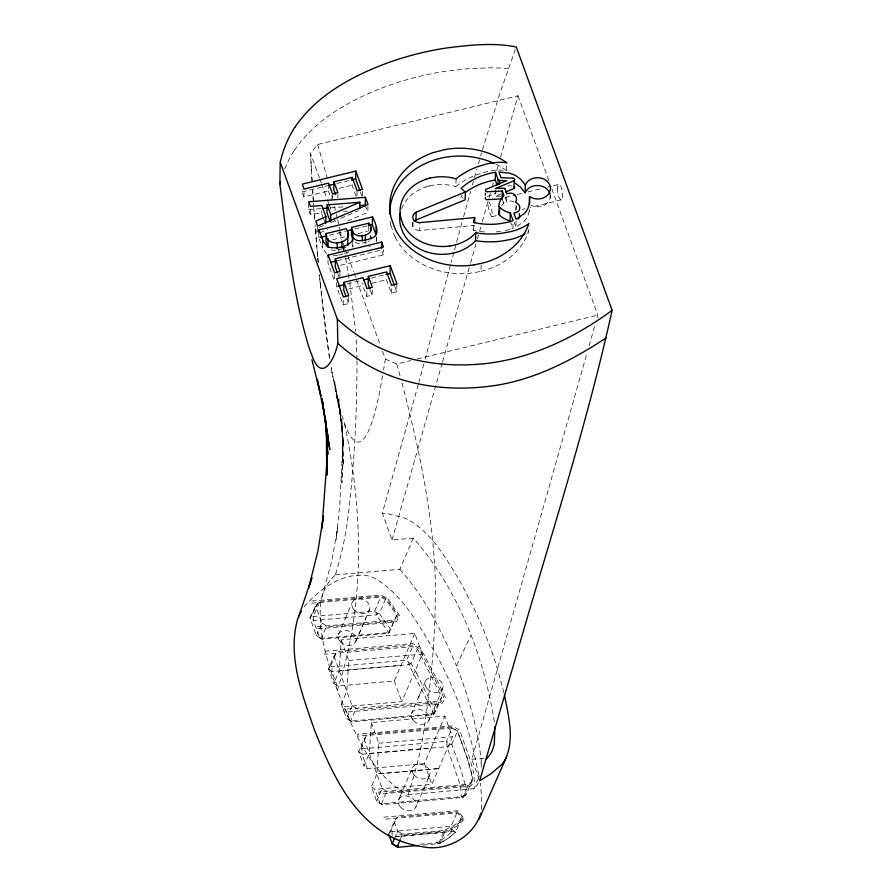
<?xml version="1.0" encoding="UTF-8"?>
<svg xmlns="http://www.w3.org/2000/svg" width="892" height="892" viewBox="0 0 892 892"><rect width="100%" height="100%" fill="white"/><g stroke="black" fill="none" stroke-linecap="round" stroke-linejoin="round"><path stroke-width="0.67" stroke-dasharray="4.46 3.34" d="M352.63 242.646L352.262 247.686M328.557 184.421L328.39 190.955L303.904 196.909L302.098 191.947L302.165 189.327M303.904 196.909L304.105 189.071M323.439 218.317L321.611 213.311L310.204 214.214L308.532 209.631L308.699 203.097M310.204 214.214L310.405 206.375M317.53 227.349L317.362 233.871L315.556 228.91L324.443 225.119M318.767 237.751L318.901 232.533M321.611 213.311L321.678 210.69M326.639 253.819L322.503 247.998L322.636 242.78M328.011 260.341L327.944 262.95L334.377 280.645L334.578 272.807M332.448 197.924L332.515 195.303M337.767 197.924L337.867 194.01M336.618 282.597L336.518 286.51L343.186 304.841L348.616 303.525L348.817 295.687M333.173 255.814L338.748 255.134L338.949 247.296M339.874 276.71L339.975 272.796M338.748 255.134L343.264 254.042L343.465 246.203M343.186 304.841L343.353 298.307M356.008 196.14L352.028 185.201L352.128 181.288M356.956 195.961L357.09 190.732M362.353 195.939L362.52 189.416M372.254 289.889L372.12 295.107L366.768 296.412L362.81 285.529L362.877 282.909M365.196 243.973L365.263 241.364M347.635 220.948L367.805 212.329L367.972 205.796M366.768 296.412L366.969 288.573M368.697 231.017L368.797 227.103M376.168 242.1L376.803 237.685M340.521 265.292L383.304 254.9L383.437 249.671M396.94 283.979L396.739 291.818L391.309 293.145L386.448 279.776L386.515 277.167M391.309 293.145L391.51 285.306M412.561 224.561L412.606 222.61M412.84 226.468L413.007 219.934M484.557 231.942A64.547 53.52 1.5 0 1 481.345 231.652A55.048 45.648 1.5 0 1 473.273 230.259L474.488 225.42L419.731 230.437L419.931 222.599M456.057 178.734L455.857 186.573L459.079 184.131A76.01 63.031 1.5 0 1 476.964 174.698L485.716 171.989A57.133 47.376 1.5 0 1 493.499 170.562L498.037 170.205A42.314 35.089 1.5 0 1 506.556 170.55L506.756 162.723M473.273 230.259L473.474 222.42M395.089 237.06A70.802 58.705 1.5 0 0 473.953 272.707L481.011 271.335L481.212 263.508M438.663 768.659L376.892 774.044L371.429 786.711L376.692 801.183L382.278 804.629L462.937 797.47L465.97 794.705L471.757 781.425L471.4 774.211A74.181 56.096 23.5 0 0 470.853 771.223L467.475 759.003L460.829 740.36M500.769 196.106L495.149 196.407L495.316 189.885M501.605 205.751L503.779 203.387L503.88 199.462M514.071 202.261L513.647 201.96A5.575 4.616 1.5 0 0 511.105 201.012L508.719 201.079A9.344 7.749 1.5 0 0 506.689 201.67L506.89 193.832M505.407 230.582L506.912 230.236A47.466 39.359 1.5 0 0 512.889 228.419L513.023 223.19M516.122 210.334L515.754 202.06M529.313 211.081L527.919 215.764A24.954 20.694 1.5 0 1 524.095 221.383L515.944 227.103L516.145 219.265M481.011 271.335L485.426 270.131A70.903 58.794 1.5 0 0 528.677 231.407L528.778 228.809M529.29 211.27L529.335 209.308M465.97 794.705L465.624 787.446M550.141 197.745L550.23 195.114M414.791 633.42L394.275 680.953L337.243 686.026L333.798 683.328L339.272 670.661L341.201 639.82L414.791 633.42L422.317 654.092L401.801 701.625L344.769 706.698L341.324 704.011L346.787 691.345L348.727 660.493L341.201 639.82M369.366 753.361L431.137 747.987L424.38 763.652L367.348 768.726L363.903 766.027L369.366 753.361L371.34 722.52L444.885 716.12L452.411 736.792L431.895 784.324L374.874 789.398L371.429 786.711M371.34 722.52L378.866 743.192L376.903 773.91L438.741 768.48M481.424 809.423L481.747 798.05L480.286 783.154M376.736 240.327L376.658 237.183M382.568 351.381L385.377 359.097L383.538 369.957M382.523 375.71C376.859 411.067 359.81 491.325 337.611 399.761M450.415 265.091L425.127 359.231M453.85 252.38L451.107 262.549M423.878 363.858L418.872 382.389M322.034 596.793L331.679 561.258L337.689 527.986L336.15 539.37L339.819 504.136L343.23 437.805L341.937 482.906L342.628 451.363L341.703 417.724L343.52 465.546L342.115 432.118L338.782 398.802L343.866 446.825L340.086 413.698L334.623 381.52L342.662 428.606L331.155 367.404M456.615 242.178L462.881 219.209M454.541 249.827L456.269 243.449M418.237 384.697L382.3 513.279L392.023 539.972L413.364 538.121C458.499 589.534 484.245 656.947 494.67 723.936M463.584 216.667L470.619 191.334M472.381 185.068L473.44 181.31M392.023 539.972L442.097 363.367M442.477 362.029L470.173 264.366M470.552 263.029L475.871 244.296M477.387 238.945L481.936 222.888M482.316 221.55L488.771 198.805M489.15 197.466L490.288 193.452M492.562 185.425L493.321 182.749M496.733 170.707L498.628 164.016M500.535 157.326L517.984 95.79L317.663 144.493L310.494 153.368L310.806 159.267M479.205 779.519L471.846 759.282L587.181 352.552M589.077 345.862L595.142 324.454M597.038 317.764L597.796 315.088L551.713 188.468M474.488 177.586L476.964 168.922M478.368 164.005L479.785 159.11M480.665 156.044L481.557 152.978M482.46 149.912L499.487 94.585L515.253 49.673M335.648 574.069L338.536 564.045A918.727 488.203 -20 0 0 346.52 527.93C354.046 472.671 356.923 416.72 357.012 360.981M331.701 578.73L335.437 574.783M474.12 788.628L408.123 794.805C369.344 773.687 352.92 728.842 337.276 690.319C365.497 604.475 363.2 510.949 344.457 423.41M408.123 794.805L412.851 779.563A1018.965 541.477 -20 0 0 421.626 744.017C431.026 688.278 436.478 631.592 435.129 575.028C432.364 509.299 418.092 444.617 401.534 381.163M515.554 209.888L516.256 207.245A7.872 6.534 1.5 0 0 516.055 205.238M400.441 838.848L402.448 834.076M413.364 538.121L400.263 568.226M400.341 795.898L412.383 768.001M427.848 779.34L429.71 775.025L415.951 806.903M338.425 634.48L345.538 618.011M345.26 618.669L352.184 602.602M355.752 641.504L369.511 609.626M359.108 633.744L365.988 617.788M425.328 681.555L411.569 713.433M418.404 697.622L421.972 689.315M435.82 704.39L428.896 720.457M442.655 688.579L435.541 705.048M321.956 623.107L328.245 626.831L395.412 620.988L398.2 615.447L386.281 598.577L380.706 596.112L319.024 601.487L315.757 606.058L321.956 623.107L316.493 635.773L322.068 639.229L388.656 633.32L396.806 615.313L385.5 599.301L380.683 597.183L311.509 603.215L310.75 601.141L380.717 595.042L387.072 597.852L399.594 615.569L396.371 621.969L317.474 628.838L316.727 626.764L394.454 620.007L396.806 615.313M322.068 639.229L321.209 638.561L326.673 625.905M333.998 656.189L352.061 705.817L358.35 709.53L440.503 702.383L443.67 697.511L429.844 668.833L418.683 648.071L412.717 645.072L337.276 651.639L333.998 656.189L328.535 668.855L333.798 683.328M337.243 686.026L331.98 671.553L328.535 668.855L330.664 665.889L336.128 653.234M352.061 705.817L346.598 718.484L351.883 721.829L433.322 714.592L435.486 711.537L441.752 697.143L417.668 649.398L412.639 646.577L324.788 654.226L323.74 651.327L412.795 643.578L419.942 647.168L431.906 669.413L445.587 697.878L441.763 703.766L344.245 712.251L343.186 709.352L439.254 701.001L441.752 697.143M351.883 721.829L350.679 720.892L356.142 708.226M460.428 739.234L457.373 730.793L451.062 727.058L367.381 734.339L364.103 738.888L358.64 751.555L363.903 766.027M367.348 768.726L362.074 754.253L358.64 751.555L361.093 748.143L366.556 735.476M364.103 738.888L382.155 788.517L376.692 801.183L382.278 804.629M381.408 803.96L386.872 791.304M398.624 799.879L400.486 795.564M388.734 834.254L394.197 821.588L397.475 817.039L457.306 811.832L463.115 818.778L458.354 823.349M389.96 832.548L396.661 818.176M431.293 747.619L444.885 716.12M394.197 821.588L397.732 831.288L394.966 837.543M479.439 775.906L478.892 777.166M319.403 602.524L313.304 616.528L313.404 620.531L319.938 638.471L389.157 632.551M318.21 602.624L311.765 615.324L313.304 616.528L374.618 611.098L380.683 597.183M385.5 599.301L379.323 613.462L390.629 629.496M388.656 633.32L394.454 620.007M330.664 665.889L331.869 666.837L406.707 660.192L412.639 646.577M416.519 673.159L411.112 663.47L417.423 648.986M433.322 714.592L439.254 701.001M465.1 784.447L460.963 769.841L451.753 744.374L446.346 741.308L452.132 728.028L457.496 731.217L467.352 758.2L471.667 773.007A66.878 50.565 23.5 0 1 472.492 777.824L472.66 781.905L469.147 785.205L388.444 792.23L382.155 788.517M451.753 744.374L457.496 731.217M423.299 845.014L438.541 843.654L444.305 830.43C449.155 827.375 469.292 820.004 456.86 812.935L384.563 819.235L383.805 817.161L457.752 810.728L464.632 818.956L457.195 825.814L447.227 831.946L396.516 836.729L395.769 834.656L444.305 830.43M438.541 843.654L440.035 843.263L445.81 830.017M462.937 797.47L468.735 784.179L471.757 781.425M451.207 832.281L451.776 828.891L451.051 826.271L456.86 812.935M461.588 818.6L455.767 831.924L451.831 831.645L392.179 836.952M478.313 778.504L473.63 789.108M335.403 574.883L399.783 569.286L400.196 568.36M321.209 638.561L316.493 635.773L309.97 617.844L315.757 606.058M378.621 613.44L376.246 614.945L313.404 620.531L309.97 617.844L315.5 606.538M459.179 672.847L456.503 666.001L470.842 635.383M294.226 150.636C315.556 118.937 350.545 99.793 385.511 86.669A271.346 225.007 1.5 0 1 445.532 71.26L468.913 68.606L490.656 67.825A119.294 98.923 1.5 0 1 508.195 68.773M309.97 617.844L311.765 615.324M304.15 606.75C319.358 588.943 344.29 571.014 368.976 576.087A32.558 24.619 23.5 0 1 374.339 578.183C404.21 595.142 420.388 627.946 437.292 656.434A479.718 362.732 23.5 0 1 450.014 682.369A470.407 355.685 23.5 0 1 458.633 703.141L466.126 724.471A572.173 432.642 23.5 0 1 472.325 745.489L479.405 777.489M374.618 611.098L376.212 612.715L376.246 614.945L388.633 632.361L389.681 631.491M410.944 663.47L408.926 664.707L331.98 671.553L331.869 666.837M434.649 713.031L433.568 713.745L350.032 721.171L344.769 706.698M369.321 240.873L368.229 241.509M346.141 247.363L343.888 248.444M450.962 744.329L446.959 746.704L362.074 754.253L361.951 748.812L361.093 748.143M348.828 251.867L343.264 254.042M330.586 222.621L334.377 220.993M340.699 218.261L358.406 210.624M319.882 232.801L327.453 229.567M487.322 196.53L496.242 192.795M500.992 193.965L495.149 196.407M440.035 843.263L448.854 837.9L455.745 831.946L449.077 837.744L440.146 843.219L436.478 842.717L420.121 844.167M465.591 795.151L461.197 796.668L380.137 803.87L374.874 789.398M369.043 246.894L370.347 246.471M366.868 242.066L358.484 243.761L354.47 242.044M425.573 187.052L429.632 185.87M342.929 248.756L334.545 250.63L330.107 249.704M302.098 191.947L327.531 185.759M336.908 183.484L350.3 180.229M338.96 188.379L352.028 185.201M329.483 235.154L345.55 231.24M354.916 228.965L366.969 226.033M505.452 197.411L515.989 194.846M517.304 194.523L522.578 193.241M527.852 191.958L542.336 188.435M547.61 187.153L551.167 186.294M553.542 185.714L558.916 184.41M332.66 239.781L345.973 236.547M358.06 233.604L367.37 231.34M561.224 199.875L530.149 207.435M491.938 216.723L497.212 215.44M522.244 209.352L524.886 208.717M337.31 260.676L381.497 249.927L383.304 254.9M347.233 283.912L361.951 280.333M371.328 278.048L384.72 274.792M348.839 288.919L362.81 285.529M372.075 283.277L386.448 279.776M385.377 359.097L396.706 363.981L410.777 360.558M417.177 359.008L597.796 315.088M500.747 231.407L499.152 231.619A64.547 53.52 1.5 0 1 495.941 231.92M361.951 748.812L446.346 741.308M391.198 830.842L392.056 831.511L451.051 826.271M348.727 660.493L422.317 654.092M339.272 670.661L401.032 665.287M452.132 728.028L358.25 736.201L357.491 734.138L452.367 725.876L459.581 730.158L469.159 756.65L473.34 771.324A76.6 57.924 23.5 0 1 473.886 774.401L474.243 782.54L470.251 786.175L379.312 794.092L378.565 792.029L468.735 784.179M378.866 743.192L452.411 736.792M471.846 759.282L485.649 758.077M343.32 211.393L347.401 211.058M308.532 209.631L320.975 208.65M330.642 207.881L344.468 206.777M507.581 185.759L512.131 185.949M434.07 713.923L408.926 664.707L408.882 662.689L406.707 660.192M463.16 797.37L461.197 796.668L460.997 790.502L459.413 782.719L446.959 746.704L446.859 742.033M438.752 843.62L436.478 842.717L442.889 838.937A82.12 62.184 23.3 0 0 451.24 832.303M376.212 612.715L377.918 613.428M408.882 662.689L410.588 663.458M350.679 720.892L346.598 718.484L341.324 704.011M397.732 831.288L404.02 835.001L446.524 830.976A94.63 71.55 23.5 0 0 458.377 823.372M460.908 196.285L463.037 198.046M353.689 246.448L352.563 245.267M399.783 569.286C425.049 597.172 441.908 631.659 456.503 666.001M454.262 831.612L451.776 828.891M416.531 673.192L435.486 711.537M395.045 237.071L390.841 225.531M517.984 95.79L548.87 180.641M504.983 196.987L506.689 201.67M514.126 222.097L515.944 227.103M502.129 198.86L503.779 203.387M510.09 220.748L512.889 228.408M360.413 192.014L361.84 195.939M365.196 205.138L367.805 212.329M394.833 286.588L396.739 291.818M370.358 290.268L372.12 295.107M328.39 190.955L331.902 200.633M319.392 177.798L310.494 153.368L311.642 174.04M319.86 179.091L321.265 182.938M321.733 184.231L326.873 198.37M327.342 199.663L328.747 203.521M329.215 204.803L331.556 211.226M333.898 217.659L336.239 224.093M339.049 231.809L341.859 239.524M343.253 243.371L345.126 248.522M345.594 249.805L346.999 253.662M347.936 256.238L353.555 271.67M354.024 272.952L380.694 346.241M323.885 219.566L325.257 223.323M337.957 274.234L338.882 276.776M346.854 298.664L348.616 303.525M319.236 239.034L322.503 247.998M394.275 680.953L401.801 701.625M424.38 763.652L431.895 784.324M337.276 690.319C327.821 662.277 317.429 632.64 320.852 602.557A80.436 60.823 23.5 0 1 331.568 578.64M317.663 144.493L327.186 177.82M396.706 363.981L400.385 376.982M331.835 195.727L332.504 198.347M334.444 206.275L335.414 210.244M503.958 692.928L498.305 671.821A563.454 426.042 23.5 0 0 489.853 646.31L487.489 639.999A518.319 391.923 23.5 0 0 472.147 604.676L463.294 587.471A452.344 342.026 23.5 0 0 458.533 578.93C445.599 557.645 432.453 534.542 410.688 521.106A40.363 30.518 23.5 0 0 403.697 517.761L387.596 513.647A40.686 30.763 23.5 0 0 382.3 513.279M336.864 396.606L340.343 411.435L332.014 372.488M336.34 214.225L337.276 218.217M336.496 394.944L337.042 397.341M337.589 219.543L339.674 228.898M340.253 231.574L341.692 238.275M343.61 247.697L345.427 257.141M345.661 258.401L349.586 281.326M340.086 413.698L342.662 428.606M328.925 353.834L329.538 357.803A165.232 28.622 76.3 0 0 329.862 359.788L322.793 307.461M349.787 282.608L355.384 329.26A1726.165 917.277 -20 0 1 355.562 331.501M322.436 304.25L320.328 284.581M319.392 274.948L326.137 334.467A271.792 47.086 76.3 0 0 328.613 351.849M320.206 283.355L319.369 274.848M318.254 262.705L316.682 244.943M318.176 262.036L317.831 258.201M317.719 256.929L315.166 226.01M316.459 242.223L315.088 224.751M313.783 207.312L314.686 219.432M314.564 218.027L313.984 210.144M313.337 200.711L312.679 190.944M312.635 189.985L313.415 201.715M313.493 203.019L313.672 205.617M312.066 181.243L311.776 176.438M312.122 181.968L310.851 160.114M481.267 762.961L481.156 760.776A190.041 143.701 23.5 0 0 480.788 756.304L478.201 738.788L474.154 720.48A546.105 412.929 23.5 0 0 459.157 672.847M356.99 359.744L356.711 351.08A1726.165 917.277 -20 0 0 355.908 336.228M392.056 831.511L392.145 835.592M478.402 782.853A40.575 30.674 23.5 0 1 474.321 788.773M481.134 762.95A91.296 69.03 23.5 0 1 481.256 769.406M332.002 372.477A165.232 28.622 76.3 0 1 331.155 367.615M488.794 201.86A7.794 1.349 76.3 0 1 492.306 213.612A7.794 1.349 76.3 0 1 489.964 213.355A7.794 1.349 76.3 0 1 488.069 201.782M528.711 231.418A42.247 35.033 1.5 0 1 527.529 232.255M401.59 208.795A42.058 34.877 1.5 0 1 425.584 187.075M429.565 185.915A42.058 34.877 1.5 0 1 455.79 186.618M495.863 164.217A70.903 58.794 1.5 0 1 506.533 170.573M390.886 225.52A70.791 58.705 1.5 0 1 389.871 219.666M419.731 230.437A6.668 5.53 1.5 0 1 412.862 223.212M461.565 195.66A57.367 47.566 1.5 0 1 462.257 195.047M550.23 195.303A12.856 10.671 1.5 0 1 544.165 205.305A12.856 10.671 1.5 0 1 530.617 205.171M284.782 168.822A146.756 121.691 1.5 0 1 294.115 150.581M465.568 784.436A74.003 58.069 16.2 0 1 466.059 787.458M427.168 688.713A9.355 7.069 23.5 0 0 442.521 688.903A9.355 7.069 23.5 0 0 432.285 677.586A9.355 7.069 23.5 0 0 427.168 688.713M354.024 609.76A9.355 7.069 23.5 0 0 369.377 609.95A9.355 7.069 23.5 0 0 359.142 598.632A9.355 7.069 23.5 0 0 354.024 609.76M414.223 775.17A9.355 7.069 23.5 0 0 429.576 775.349A9.355 7.069 23.5 0 0 419.34 764.031A9.355 7.069 23.5 0 0 414.223 775.17M413.409 720.591A9.355 7.069 23.5 0 0 428.762 720.769A9.355 7.069 23.5 0 0 418.526 709.463A9.355 7.069 23.5 0 0 413.409 720.591M340.265 641.638A9.355 7.069 23.5 0 0 355.618 641.816A9.355 7.069 23.5 0 0 345.382 630.51A9.355 7.069 23.5 0 0 340.265 641.638M400.475 807.037A9.355 7.069 23.5 0 0 415.817 807.215A9.355 7.069 23.5 0 0 405.581 795.909A9.355 7.069 23.5 0 0 400.475 807.037M557.467 188.234A7.85 2.375 81.5 0 0 561.113 199.908A7.85 2.375 81.5 0 0 561.637 188.29A7.85 2.375 81.5 0 0 557.467 188.234"/><path stroke-width="1.34" d="M327.342 441.897L326.706 475.157L326.383 428.807M326.706 475.157L326.918 462.201M327.42 437.738L327.498 433.579M327.219 447.193L327.275 444.461M327.409 437.604L327.498 433.49M318.901 232.533L318.968 229.913L372.522 216.901C375.153 222.665 381.263 234.864 371.741 238.164C367.136 239.703 362.13 241.487 357.224 240.405A7.56 6.266 1.5 0 1 355.139 239.524L352.764 237.428L352.195 240.572A8.664 7.181 1.5 0 1 350.935 242.479C345.215 247.006 336.953 248.678 329.817 247.452A9.399 7.794 1.5 0 1 326.829 245.98L323.216 241.409L318.968 229.913M322.636 242.78L322.703 240.16M325.747 223.268L325.915 216.734L321.811 205.472L310.405 206.375L308.732 201.793L365.397 197.299L368.006 204.491L317.563 226.033L315.757 221.082L325.915 216.734M326.204 233.559C325.257 249.86 357.235 242.591 346.174 228.709L326.204 233.559L326.015 241.398L328.2 247.329M359.699 208.773L359.866 202.239L327.174 204.859L326.974 212.697L330.14 221.383M327.933 246.683L328.133 238.844M328.078 257.732L328.144 255.112L381.698 242.089L383.504 247.062L335.381 258.758L335.18 266.596L337.499 272.963M330.62 221.316L330.787 214.782L327.174 204.859M333.942 181.812L337.901 192.694L332.549 193.999L328.59 183.116L304.105 189.071L302.299 184.109L355.852 171.086L362.52 189.416L357.09 190.732L352.228 177.374L333.942 181.812L333.742 189.65L335.503 194.489M337.154 248.89L337.321 242.356M341.892 247.731L342.06 241.208M343.955 282.318L348.817 295.687L343.387 297.003L336.719 278.683L390.272 265.66L396.94 283.979L391.51 285.306L386.649 271.937L368.363 276.386L372.321 287.269L366.969 288.573L363.011 277.691L343.955 282.318L343.755 290.156L345.962 296.233M347.746 233.035L347.813 245.501M352.162 179.983L352.228 177.374M351.615 227.382C350.98 241.933 379.446 236.023 368.898 223.178L351.615 227.382L351.415 235.22L352.797 239.045M352.663 241.342L352.998 231.206M359.944 190.698L355.652 178.924L355.852 171.086M362.163 240.684L362.286 235.455M365.397 197.299L365.196 205.138L359.666 205.573M365.296 239.915L365.43 234.696M368.831 225.799L368.898 223.178M368.363 276.386L368.162 284.225L369.924 289.064M370.615 230.694L370.682 228.084M376.168 226.891L375.967 234.73L372.321 224.728L372.522 216.901M381.531 248.623L381.698 242.089M394.364 285.273L390.072 273.498L390.272 265.66M415.962 220.056L416.151 212.218L465.368 191.97L465.167 199.797L415.962 220.056A6.668 5.53 1.5 0 0 414.211 221.216M474.555 222.81L474.689 217.581L419.931 222.599A6.668 5.53 1.5 0 1 413.041 218.629A6.668 5.53 1.5 0 1 416.163 212.24M400.475 225.732L402.972 232.589A42.069 34.877 1.5 0 0 449.858 253.763L454.05 252.949A42.058 34.877 1.5 0 0 475.548 240.65L475.737 232.812L480.119 233.425A76.444 63.388 1.5 0 0 501.382 233.325L510.503 231.697A58.17 48.235 1.5 0 0 517.984 229.4L522.054 227.661A42.247 35.033 1.5 0 0 528.911 223.58A70.903 58.794 1.5 0 1 485.649 262.326L474.165 264.902M485.337 195.214L485.382 193.263M497.011 184.867L495.294 180.151L495.495 172.312A45.381 37.631 1.5 0 0 489.307 173.449L481.881 175.746A64.302 53.319 1.5 0 0 466.94 183.685A57.367 47.566 1.5 0 0 461.097 188.435L465.368 191.97M497.937 184.622L498.07 179.392L495.495 172.312M499.632 184.332L499.732 180.407A1.784 1.483 1.5 0 1 498.026 179.404M499.52 207.145L499.553 215.206A22.534 18.687 1.5 0 0 504.738 218.796A17.851 14.807 1.5 0 0 510.079 220.792L510.291 212.909A17.851 14.807 1.5 0 1 504.939 210.958A23.014 19.089 1.5 0 1 499.988 207.602L499.408 207.033M499.732 180.407L506.634 180.697L486.118 189.294A1.65 1.371 1.5 0 0 487.199 191.769L502.33 191.022L502.129 198.86L486.999 199.674M505.664 192.014L513.837 188.591L514.294 180.619A1.695 1.405 1.5 0 0 513.09 178.288M550.074 194.255A12.878 10.682 1.5 0 0 538.177 185.525A12.878 10.682 1.5 0 0 525.154 192.85L525.355 185.012L520.861 179.459L516.546 176.17A24.943 20.683 1.5 0 0 509.577 173.171L498.929 172.044L500.969 177.642L513.078 178.144M529.369 204.424L529.569 196.597A12.845 10.648 1.5 0 0 548.547 194.021A12.845 10.648 1.5 0 0 542.972 178.701A12.845 10.648 1.5 0 0 525.377 185.023M326.94 460.908L321.945 528.265L323.294 516.947M323.45 515.688L318.009 550.62L308.822 587.393L311.877 577.793M370.793 238.8L370.481 235.923M294.828 127.411C316.147 95.723 351.136 76.567 386.102 63.455A271.346 225.007 1.5 0 1 446.123 48.034C469.259 45.113 493.165 42.337 516.278 46.997L612.113 310.327C589.824 411.513 558.871 510.581 529.58 609.883L479.662 780.779L490.823 773.91L501.739 764.5A53.62 40.553 23.5 0 0 505.519 758.925C514.74 738.721 508.44 715.785 504.448 695.058M480.766 813.437C473.563 837.075 445.888 852.328 421.682 846.53A76.311 57.701 23.5 0 1 385.968 834.076C348.672 811.486 330.285 769.172 314.586 730.381C302.544 695.236 287.202 656.713 297.582 619.316A92.088 69.632 23.5 0 1 301.284 611.232M474.689 217.581L473.474 222.42A55.048 45.648 1.5 0 0 481.546 223.825A64.547 53.52 1.5 0 0 499.353 223.78L507.113 222.398A47.466 39.359 1.5 0 0 513.09 220.58L510.291 212.909M499.085 211.148L498.929 211.694A24.34 20.181 1.5 0 0 498.74 212.508L498.65 214.058A2.765 2.297 1.5 0 0 499.052 214.682L499.252 206.844A2.765 2.297 1.5 0 1 498.84 206.23L498.862 205.082A20.405 16.915 1.5 0 1 499.141 203.867L499.286 203.309A26.035 21.586 1.5 0 1 500.925 199.329L503.98 195.549L502.33 191.022M337.834 343.331C334.444 360.156 321.243 384.084 311.464 354.102A34.019 5.419 75.8 0 1 308.888 347.144C292.866 294.17 287.146 238.788 279.887 184.109L280.188 162.088L337.343 319.124L337.834 343.331A189.684 157.293 1.5 0 0 350.489 353.79C382.322 378.119 423.109 388.522 462.77 388.098A186.963 155.03 1.5 0 0 486.653 386.604C530.194 381.943 570.033 361.717 606.103 337.901M298.853 616.093L311.81 577.904M418.225 845.46L397.899 847.266L397.286 846.787L400.118 839.64M486.653 758.88L488.939 755.925A39.248 29.67 23.5 0 0 492.484 750.038L493.956 745.478A63.722 48.19 23.5 0 0 494.324 743.75L494.904 726.69M506.689 756.483L479.104 819.124M394.621 838.313L392.157 843.665L397.899 847.266M612.113 310.327C575.496 337.288 532.736 357.893 487.244 363.39A186.963 155.03 1.5 0 1 463.361 364.873C422.451 365.363 380.371 354.157 348.125 328.289A193.096 160.114 1.5 0 1 337.354 319.124M456.057 178.734L459.28 176.293A76.01 63.031 1.5 0 1 477.164 166.86L485.917 164.15A57.133 47.376 1.5 0 1 493.7 162.723L498.238 162.366A42.314 35.089 1.5 0 1 506.756 162.712M330.787 214.782L359.866 202.239M514.037 180.753L495.35 188.569L503.512 188.134A1.661 1.371 1.5 0 1 505.151 189.149M425.774 179.214L429.832 178.043M328.869 185.436L334.232 184.131M351.638 179.894L355.652 178.924M320.105 237.428L326.807 235.8M346.888 230.916L352.24 229.612M368.307 225.709L372.321 224.728M330.62 262.304L335.972 260.999M337.856 286.187L344.546 284.559M363.3 280.01L368.652 278.705M386.058 274.468L390.072 273.498M444.629 149.633L433.278 152.577A70.791 58.705 1.5 0 0 391.086 217.681L395.245 229.233A70.802 58.705 1.5 0 0 474.154 264.868M450.059 245.947L454.251 245.122A42.058 34.877 1.5 0 0 475.748 232.812M395.602 846.352L398.323 846.107M322.358 208.538L327.877 208.092M475.536 240.65L479.918 241.264A76.444 63.388 1.5 0 0 501.181 241.163L510.302 239.535A58.17 48.235 1.5 0 0 517.784 237.239L521.853 235.499A42.247 35.033 1.5 0 0 525.02 233.827M397.286 846.787L392.157 843.665L388.734 834.254M525.154 192.85L520.66 187.298L516.345 184.008A24.943 20.683 1.5 0 0 514.74 183.105M403.173 224.762L400.675 217.904M519.111 213.667L519.255 214.024A9.712 8.05 1.5 0 1 519.456 214.704L519.445 217.18A5.497 4.549 1.5 0 1 518.263 219.053M505.184 189.149L506.89 193.832A9.344 7.749 1.5 0 1 508.919 193.23L511.294 193.185A5.575 4.616 1.5 0 1 513.837 194.121L516.145 197.043A7.961 6.601 1.5 0 1 516.423 199.719L515.754 202.06L518.363 204.335A7.448 6.177 1.5 0 1 519.311 205.829L519.456 206.186A9.712 8.05 1.5 0 1 519.657 206.866M335.381 258.758L340.008 271.491L334.578 272.807L328.144 255.112M311.91 359.71L320.83 395.591L317.24 379.356L324.476 414.657L329.772 449.546L322.012 398.791L326.94 433.947L325.368 418.705L327.665 454.24L326.171 424.38M519.657 206.866L519.646 209.341A5.497 4.549 1.5 0 1 518.096 211.527L515.676 212.675A11.072 9.188 1.5 0 1 513.87 213.021L516.145 219.265L524.295 213.545A24.954 20.694 1.5 0 0 528.12 207.925L529.514 203.253L529.569 196.597M322.012 398.791L324.476 414.657M326.918 439.834L327.665 454.24M280.322 162.11A147.392 122.226 1.5 0 1 294.706 127.355M450.137 245.936A42.058 34.877 1.5 0 1 403.284 224.762M400.82 217.982A42.058 34.877 1.5 0 1 425.897 179.325M429.877 178.166A42.058 34.877 1.5 0 1 456.102 178.868M400.519 225.799A42.069 34.877 1.5 0 1 400.352 213.221M444.617 149.6A70.903 58.794 1.5 0 1 506.734 162.734M493.967 163.325A70.903 58.794 1.5 0 0 444.417 157.438A71.828 59.563 1.5 0 0 433.077 160.415A70.791 58.705 1.5 0 0 389.581 213.857M495.294 180.151A45.381 37.631 1.5 0 0 489.106 181.288L481.68 183.585A64.302 53.319 1.5 0 0 466.739 191.512A57.367 47.566 1.5 0 0 465.189 192.661M486.999 199.607A1.65 1.371 1.5 0 1 485.727 197.299M514.216 186.64A1.706 1.416 1.5 0 1 514.26 188.424M279.999 184.12A146.756 121.691 1.5 0 1 280.545 181.89"/></g></svg>
